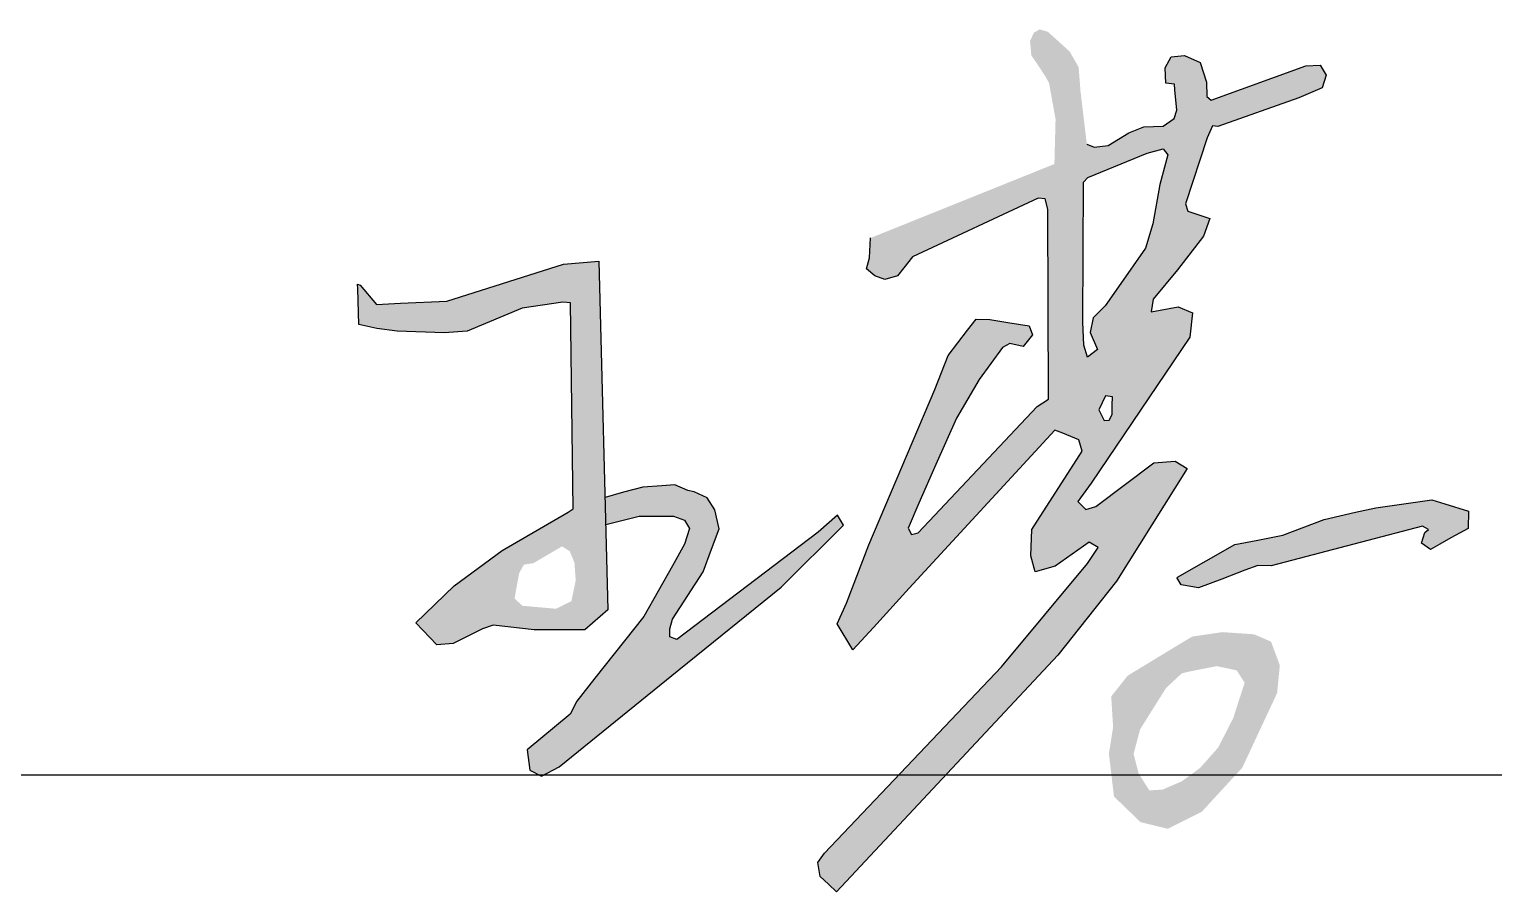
# Model space of a CAD drawing. Extents: x 4830845 to 5141198, y -443067 to -268177.
# Drawn here: x 4859307 to 4860322, y -334212 to -333613 of the extents above; entities that cross this region are included whole.
import ezdxf
from ezdxf.enums import TextEntityAlignment as Align

# ---------------------------------------------------------------- set-up
doc = ezdxf.new("R2010")
doc.units = 0
doc.header["$LTSCALE"] = 1000
doc.header["$MEASUREMENT"] = 0
doc.layers.get('0').update_dxf_attribs({"linetype": 'CONTINUOUS'})
doc.styles.add('sceie', font='sceie.shx', dxfattribs={"width": 0.7, "bigfont": 'sceic.shx'})

# ---------------------------------------------------------------- blocks, each defined once
blk = doc.blocks.new('签名')
h = blk.add_hatch(color=256)
h.dxf.hatch_style = 1
h.paths.add_polyline_path([(5484526.4, -514756.2), (5484501.9, -514758.2), (5484421.1, -514783.8), (5484389, -514785.3), (5484372.2, -514786.1), (5484360.9, -514772.8), (5484359.2, -514772.1), (5484359.3, -514775.3), (5484360.1, -514800.1), (5484372.6, -514802.9), (5484386.7, -514804.7), (5484419.2, -514805.8), (5484435.1, -514804.7), (5484473.2, -514788.6), (5484501.4, -514784.5), (5484506.7, -514785.1), (5484508.6, -514927.9), (5484505.2, -514930.3), (5484459.3, -514956.8), (5484426, -514981.2), (5484399.5, -515007), (5484414.1, -515022.1), (5484425.5, -515021.3), (5484445.8, -515011.2), (5484453.2, -515008.6), (5484481.6, -515011.8), (5484516.8, -515011.8), (5484532.7, -514997.9)])
h.paths.add_polyline_path([(5484500.9, -514953.9), (5484506.2, -514957.2), (5484509.5, -514965.1), (5484510.4, -514977.5), (5484507.4, -514991.9), (5484496.8, -514997.2), (5484473.3, -514995.1), (5484468, -514990), (5484469.7, -514980.4), (5484471.2, -514972.5), (5484474.4, -514966.6), (5484481, -514965.6), (5484492.4, -514958.9)], flags=16)
h.paths.add_polyline_path([(5484606.8, -514928.5), (5484601.5, -514920.3), (5484592.6, -514916), (5484588.2, -514915.2), (5484579, -514911.3), (5484570.1, -514911.9), (5484557, -514912.8), (5484543.5, -514916.4), (5484530.7, -514919.9), (5484531.2, -514938.7), (5484554.5, -514933), (5484569.6, -514933), (5484578.2, -514933), (5484585.9, -514935.7), (5484589.2, -514941.6), (5484585.9, -514952.3), (5484577.4, -514967.4), (5484557.6, -515002.5), (5484523.7, -515045.3), (5484511.1, -515061.2), (5484506.5, -515070.3), (5484476.7, -515095.1), (5484478.5, -515109.2), (5484486.7, -515113.2), (5484499, -515106.8), (5484581.9, -515039.6), (5484652.9, -514982.1), (5484696, -514939.2), (5484692, -514932.3), (5484678.6, -514944.1), (5484580.6, -515018.5), (5484575.7, -515016.7), (5484575.6, -515011), (5484577.6, -515004.4), (5484598.7, -514971.5), (5484604.6, -514955.8), (5484609.8, -514941.7)])
h.paths.add_polyline_path([(5484948.2, -514670.5), (5484951.9, -514662.3), (5484955.6, -514662.6), (5485011.8, -514642.9), (5485027.9, -514635.9), (5485030.8, -514627.1), (5485026.5, -514620.1), (5485016.7, -514620.5), (5484951, -514644.4), (5484947.9, -514641.9), (5484947.7, -514632), (5484943.4, -514618.2), (5484932.4, -514613.5), (5484923.3, -514614.4), (5484919, -514621.9), (5484919.5, -514632.6), (5484925.6, -514633.4), (5484925.9, -514637.2), (5484927.2, -514651.4), (5484925.3, -514657.2), (5484917.8, -514662.4), (5484904.3, -514662.9), (5484894, -514667), (5484879.5, -514675.9), (5484869.9, -514677), (5484864.8, -514675), (5484860.4, -514638.3), (5484859.1, -514621.5), (5484852.8, -514610.6), (5484844.2, -514602.8), (5484837.6, -514596.9), (5484832.1, -514595.3), (5484828.2, -514597.5), (5484825.4, -514603.3), (5484826.3, -514613.3), (5484830.7, -514619.8), (5484836.1, -514628), (5484838.6, -514632.5), (5484843.1, -514657.7), (5484842.3, -514688.7), (5484837.6, -514690.6), (5484714.8, -514740), (5484714, -514753.8), (5484712, -514761.3), (5484717.8, -514766.2), (5484724.7, -514768.7), (5484733.6, -514766.3), (5484737.8, -514760.8), (5484743.9, -514753), (5484831, -514712.3), (5484836, -514712.8), (5484837.7, -514720), (5484838.1, -514851.8), (5484830.3, -514857), (5484747.9, -514944.5), (5484743.2, -514945.7), (5484740.8, -514941.2), (5484748.3, -514924), (5484760.1, -514897.2), (5484774.3, -514864.9), (5484790.1, -514838.1), (5484806.2, -514816), (5484811.3, -514813.3), (5484820.7, -514815.3), (5484827.1, -514807.2), (5484824.9, -514801), (5484809.9, -514798.6), (5484797.6, -514796.6), (5484788, -514796.3), (5484782.1, -514804), (5484768.6, -514821.6), (5484759.4, -514845.1), (5484713.7, -514952.8), (5484698.2, -514993.2), (5484691.7, -515007.7), (5484702.5, -515025.6), (5484716.8, -515010.1), (5484741.6, -514983), (5484842.6, -514873.2), (5484848.1, -514875.5), (5484859.2, -514880.1), (5484861.5, -514887.8), (5484826.6, -514942.3), (5484825.9, -514960.5), (5484828.9, -514971.5), (5484842.8, -514967.7), (5484866.5, -514951), (5484872.7, -514954.8), (5484865.3, -514965.8), (5484805.7, -515037.5), (5484682.9, -515166.8), (5484678.2, -515173.3), (5484679.9, -515182.8), (5484685.6, -515188.2), (5484691.3, -515193.5), (5484844.7, -515029.4), (5484885.3, -514978.1), (5484934.4, -514899.8), (5484926, -514894.8), (5484911.2, -514895.9), (5484871, -514926.3), (5484864.2, -514928.4), (5484858.5, -514922.9), (5484867.9, -514910), (5484936.2, -514808.8), (5484938, -514792), (5484928.1, -514787.7), (5484909.5, -514791.3), (5484910.8, -514782.4), (5484927.6, -514762.2), (5484945.7, -514738.7), (5484950.1, -514726.5), (5484934.8, -514721.4), (5484933.2, -514716.3)])
h.paths.add_polyline_path([(5484865.5, -514698.1), (5484906.7, -514681.2), (5484917.7, -514678.2), (5484921, -514682.4), (5484915.5, -514702.9), (5484910.6, -514730.2), (5484905.5, -514747.1), (5484886.8, -514773.9), (5484877.6, -514787), (5484869.2, -514795.3), (5484867.2, -514805.5), (5484872.1, -514817.3), (5484865.2, -514822.7), (5484862.6, -514814.4), (5484862.1, -514798.3), (5484862.5, -514701.3)], flags=16)
h.paths.add_polyline_path([(5484877.8, -514849.5), (5484882.5, -514850.2), (5484882.4, -514855.9), (5484882.3, -514862.5), (5484880.2, -514866.3), (5484876.7, -514866.5), (5484873, -514859.3)], flags=16)
h.paths.add_polyline_path([(5485097.6, -514939.9), (5485101.7, -514942.1), (5485099.2, -514944.4), (5485096.8, -514951.8), (5485103, -514956.1), (5485109.6, -514952.4), (5485117.2, -514948.1), (5485129.1, -514941.5), (5485129.5, -514929.6), (5485113.1, -514924.4), (5485104.1, -514921.6), (5485065.1, -514927.1), (5485051, -514930.3), (5485029.3, -514935.2), (5485000.6, -514946.1), (5484983.4, -514949.5), (5484967.5, -514952.6), (5484927.2, -514975.5), (5484930.1, -514980.6), (5484942.3, -514982.7), (5484958.3, -514976.6), (5484974.3, -514970.5), (5484983.4, -514967.1), (5484992.6, -514967.4)])
h.paths.add_polyline_path([(5484998.6, -515036.4), (5484992.5, -515020), (5484980.7, -515014.9), (5484958.7, -515013.4), (5484937.8, -515016.5), (5484926, -515023.6), (5484909.4, -515033.7), (5484893.1, -515043.6), (5484881.7, -515058), (5484883, -515079.3), (5484880.1, -515097.8), (5484883.6, -515127.4), (5484902, -515145.2), (5484920.9, -515149.8), (5484944.4, -515138.1), (5484972.6, -515107.4), (5484983.3, -515084.4), (5484996.7, -515055.7)], flags=17)
h.paths.add_polyline_path([(5484974.2, -515048.5), (5484971.3, -515057.5), (5484966.3, -515073), (5484955.9, -515093.4), (5484943.4, -515107.5), (5484930.8, -515116.8), (5484917.4, -515122.6), (5484908.1, -515123.2), (5484900.7, -515111.4), (5484897.2, -515097.9), (5484901.7, -515080.9), (5484910.3, -515067.1), (5484919.7, -515052.2), (5484930.5, -515042.1), (5484935, -515040.9), (5484954.9, -515037), (5484968.7, -515039.9)], flags=16)
for points in [[(5484864.8, -514675), (5484869.9, -514677), (5484879.5, -514675.9), (5484894, -514667), (5484904.3, -514662.9), (5484917.8, -514662.4), (5484925.3, -514657.2), (5484927.2, -514651.4), (5484925.9, -514637.2), (5484925.6, -514633.4), (5484919.5, -514632.6), (5484919, -514621.9), (5484923.3, -514614.4), (5484932.4, -514613.5), (5484943.4, -514618.2), (5484947.7, -514632), (5484947.9, -514641.9), (5484951, -514644.4), (5485016.7, -514620.5), (5485026.5, -514620.1), (5485030.8, -514627.1), (5485027.9, -514635.9), (5485011.8, -514642.9), (5484955.6, -514662.6), (5484951.9, -514662.3), (5484948.2, -514670.5), (5484933.2, -514716.3), (5484934.8, -514721.4), (5484950.1, -514726.5), (5484945.7, -514738.7), (5484927.6, -514762.2), (5484910.8, -514782.4), (5484909.5, -514791.3), (5484928.1, -514787.7), (5484938, -514792), (5484936.2, -514808.8), (5484867.9, -514910), (5484858.5, -514922.9), (5484864.2, -514928.4), (5484871, -514926.3), (5484911.2, -514895.9), (5484926, -514894.8), (5484934.4, -514899.8), (5484885.3, -514978.1), (5484844.7, -515029.4), (5484691.3, -515193.5), (5484685.6, -515188.2), (5484679.9, -515182.8), (5484678.2, -515173.3), (5484682.9, -515166.8), (5484805.7, -515037.5), (5484865.3, -514965.8), (5484872.7, -514954.8), (5484866.5, -514951), (5484842.8, -514967.7), (5484828.9, -514971.5), (5484825.9, -514960.5), (5484826.6, -514942.3), (5484861.5, -514887.8), (5484859.2, -514880.1), (5484848.1, -514875.5), (5484842.6, -514873.2), (5484741.6, -514983), (5484716.8, -515010.1), (5484702.5, -515025.6), (5484691.7, -515007.7), (5484698.2, -514993.2), (5484713.7, -514952.8), (5484759.4, -514845.1), (5484768.6, -514821.6), (5484782.1, -514804), (5484788, -514796.3), (5484797.6, -514796.6), (5484809.9, -514798.6), (5484824.9, -514801), (5484827.1, -514807.2), (5484820.7, -514815.3), (5484811.3, -514813.3), (5484806.2, -514816), (5484790.1, -514838.1), (5484774.3, -514864.9), (5484760.1, -514897.2), (5484748.3, -514924), (5484740.8, -514941.2), (5484743.2, -514945.7), (5484747.9, -514944.5), (5484830.3, -514857), (5484838.1, -514851.8), (5484837.7, -514720), (5484836, -514712.8), (5484831, -514712.3), (5484743.9, -514753), (5484737.8, -514760.8), (5484733.6, -514766.3), (5484724.7, -514768.7), (5484717.8, -514766.2), (5484712, -514761.3), (5484714, -514753.8), (5484714.8, -514740)], [(5484865.5, -514698.1), (5484906.7, -514681.2), (5484917.7, -514678.2), (5484921, -514682.4), (5484915.5, -514702.9), (5484910.6, -514730.2), (5484905.5, -514747.1), (5484886.8, -514773.9), (5484877.6, -514787), (5484869.2, -514795.3), (5484867.2, -514805.5), (5484872.1, -514817.3), (5484865.2, -514822.7), (5484862.6, -514814.4), (5484862.1, -514798.3), (5484862.5, -514701.3), (5484865.5, -514698.1)], [(5484360.9, -514772.8), (5484372.2, -514786.1), (5484389, -514785.3), (5484421.1, -514783.8), (5484501.9, -514758.2), (5484526.4, -514756.2), (5484532.7, -514997.9), (5484516.8, -515011.8), (5484481.6, -515011.8), (5484453.2, -515008.6), (5484445.8, -515011.2), (5484425.5, -515021.3), (5484414.1, -515022.1), (5484399.5, -515007), (5484426, -514981.2), (5484459.3, -514956.8), (5484505.2, -514930.3), (5484508.6, -514927.9), (5484506.7, -514785.1), (5484501.4, -514784.5), (5484473.2, -514788.6), (5484435.1, -514804.7), (5484419.2, -514805.8), (5484386.7, -514804.7), (5484372.6, -514802.9), (5484360.1, -514800.1), (5484359.3, -514775.3), (5484359.2, -514772.1), (5484360.9, -514772.8)], [(5484877.8, -514849.5), (5484873, -514859.3), (5484876.7, -514866.5), (5484880.2, -514866.3), (5484882.3, -514862.5), (5484882.4, -514855.9), (5484882.5, -514850.2), (5484877.8, -514849.5)], [(5484531.2, -514938.7), (5484554.5, -514933), (5484569.6, -514933), (5484578.2, -514933), (5484585.9, -514935.7), (5484589.2, -514941.6), (5484585.9, -514952.3), (5484577.4, -514967.4), (5484557.6, -515002.5), (5484523.7, -515045.3), (5484511.1, -515061.2), (5484506.5, -515070.3), (5484476.7, -515095.1), (5484478.5, -515109.2), (5484486.7, -515113.2), (5484499, -515106.8), (5484581.9, -515039.6), (5484652.9, -514982.1), (5484696, -514939.2), (5484692, -514932.3), (5484678.6, -514944.1), (5484580.6, -515018.5), (5484575.7, -515016.7), (5484575.6, -515011), (5484577.6, -515004.4), (5484598.7, -514971.5), (5484604.6, -514955.8), (5484609.8, -514941.7), (5484606.8, -514928.5), (5484601.5, -514920.3), (5484592.6, -514916), (5484588.2, -514915.2), (5484579, -514911.3), (5484570.1, -514911.9), (5484557, -514912.8), (5484543.5, -514916.4), (5484530.7, -514919.9)], [(5484927.6, -514975.2), (5484967.5, -514952.6), (5484983.4, -514949.5), (5485000.6, -514946.1), (5485029.3, -514935.2), (5485051, -514930.3), (5485065.1, -514927.1), (5485104.1, -514921.6), (5485113.1, -514924.4), (5485129.5, -514929.6), (5485129.1, -514941.5), (5485117.2, -514948.1), (5485109.6, -514952.4), (5485103, -514956.1), (5485096.8, -514951.8), (5485099.2, -514944.4), (5485101.7, -514942.1), (5485097.6, -514939.9), (5484992.6, -514967.4), (5484983.4, -514967.1), (5484974.3, -514970.5), (5484958.3, -514976.6), (5484942.3, -514982.7), (5484930.1, -514980.6), (5484927.2, -514975.5)]]:
    blk.add_lwpolyline(points)
at = {"style": 'sceie', "width": 0.8}
for p in [(5486670.1, -514111), (5486631, -514761.6), (5486657.1, -515425.2), (5486696.1, -516075.8), (5486709.1, -516674.4)]:
    blk.add_attdef('2020.4.26', text='', height=350, dxfattribs=at).set_placement(p, align=Align.MIDDLE)

msp = doc.modelspace()

# ---------------------------------------------------------------- linework, layer by layer
msp.add_line((4857354.9, -334130.5), (4862854.9, -334130.5))

# ---------------------------------------------------------------- block references
at = {"color": 0}
msp.add_blockref('签名', (-624824.7, 180981.9), dxfattribs=at)

doc.saveas('drawing.dxf')
